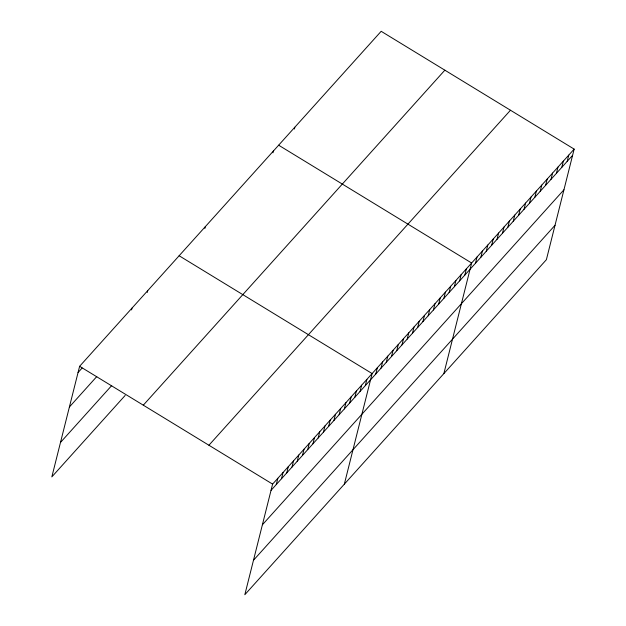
<?xml version="1.0" encoding="UTF-8"?>
<svg xmlns="http://www.w3.org/2000/svg" width="626" height="626" viewBox="0 0 626 626"><rect width="100%" height="100%" fill="white"/><g stroke="black" fill="none" stroke-linecap="round" stroke-linejoin="round"><path stroke-width="0.94" d="M574.159 149.113L272.6 484.117L244.829 594.7L546.381 259.696L574.159 149.113L381.171 31.3L79.619 366.304L51.841 476.887L125.169 395.429M131.546 309.901L131.992 308.117M147.259 292.452L147.705 290.667M204.874 228.443L205.32 226.659M272.959 152.807L273.405 151.023M294.384 129.003L294.83 127.219M276.269 484.54L277.842 478.295M281.512 478.726L283.077 472.481M286.747 472.904L288.312 466.66M291.982 467.09L293.555 460.846M297.225 461.268L298.79 455.024M302.46 455.454L304.025 449.202M307.695 449.632L309.267 443.388M312.937 443.811L314.502 437.566M318.172 437.997L319.745 431.752M323.407 432.175L324.98 425.93M328.65 426.361L330.215 420.109M333.885 420.539L335.458 414.295M339.12 414.725L340.693 408.473M344.363 408.903L345.928 402.659M349.598 403.081L351.17 396.837M354.832 397.267L356.405 391.023M360.075 391.446L361.64 385.201M365.31 385.632L366.883 379.379M344.339 484.148L372.118 373.565L179.13 255.752M375.788 373.988L377.353 367.744M381.023 368.174L382.596 361.93M386.258 362.352L387.83 356.108M391.5 356.538L393.065 350.294M396.735 350.716L398.308 344.472M401.97 344.903L403.543 338.65M407.213 339.081L408.778 332.836M412.448 333.259L414.021 327.015M417.683 327.445L419.256 321.201M422.926 321.623L424.491 315.379M428.161 315.809L429.733 309.557M433.395 309.987L434.968 303.743M438.638 304.173L440.203 297.921M443.873 298.352L445.446 292.107M449.108 292.53L450.681 286.285M454.351 286.716L455.916 280.471M459.586 280.894L461.159 274.65M464.821 275.08L466.393 268.828M443.857 373.597L471.628 263.014L278.648 145.201M475.455 263.264L477.028 257.02M480.854 257.27L482.427 251.026M486.253 251.276L487.818 245.024M491.645 245.282L493.218 239.03M497.044 239.281L498.609 233.036M502.435 233.287L504.008 227.042M507.835 227.293L509.407 221.048M513.234 221.299L514.799 215.054M518.625 215.305L520.198 209.061M524.025 209.311L525.59 203.067M529.424 203.317L530.989 197.073M534.815 197.323L536.388 191.071M540.215 191.329L541.78 185.077M545.606 185.327L547.179 179.083M551.005 179.333L552.578 173.089M556.404 173.339L557.969 167.095M561.796 167.345L563.369 161.101M567.195 161.351L568.76 155.107M78.047 372.548L82.123 368.025M69.4 406.986L96.748 376.594M60.487 442.457L111.702 385.569M143.299 405.186L444.859 70.175M208.92 445.235L510.472 110.231M271.035 490.361L572.594 155.358M262.388 524.791L563.94 189.788M253.475 560.27L555.035 225.266M79.619 366.304L272.6 484.117"/></g></svg>
